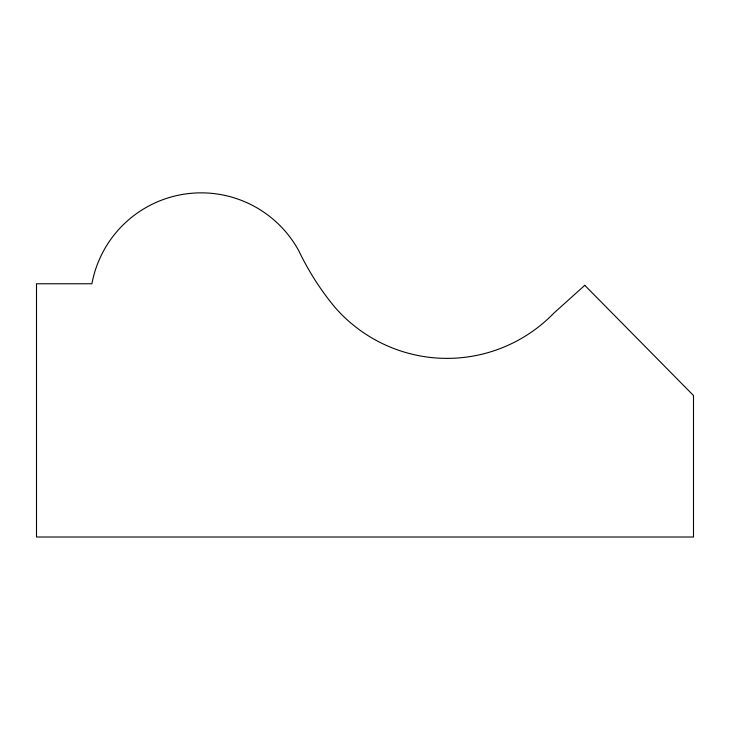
<?xml version="1.0" encoding="UTF-8"?>
<svg xmlns="http://www.w3.org/2000/svg" width="730" height="730" viewBox="0 0 730 730"><rect width="100%" height="100%" fill="white"/><g stroke="black" fill="none" stroke-linecap="round" stroke-linejoin="round"><path stroke-width="1.09" d="M584.776 285.32L553.714 313.261A148.619 148.619 0 0 1 334.714 307.047A272.171 272.171 0 0 1 298.99 251.175A111.142 111.142 0 0 0 91.916 283.769L36.5 283.769L36.5 537.006L693.5 537.006L693.5 395.514L584.776 285.32"/></g></svg>
